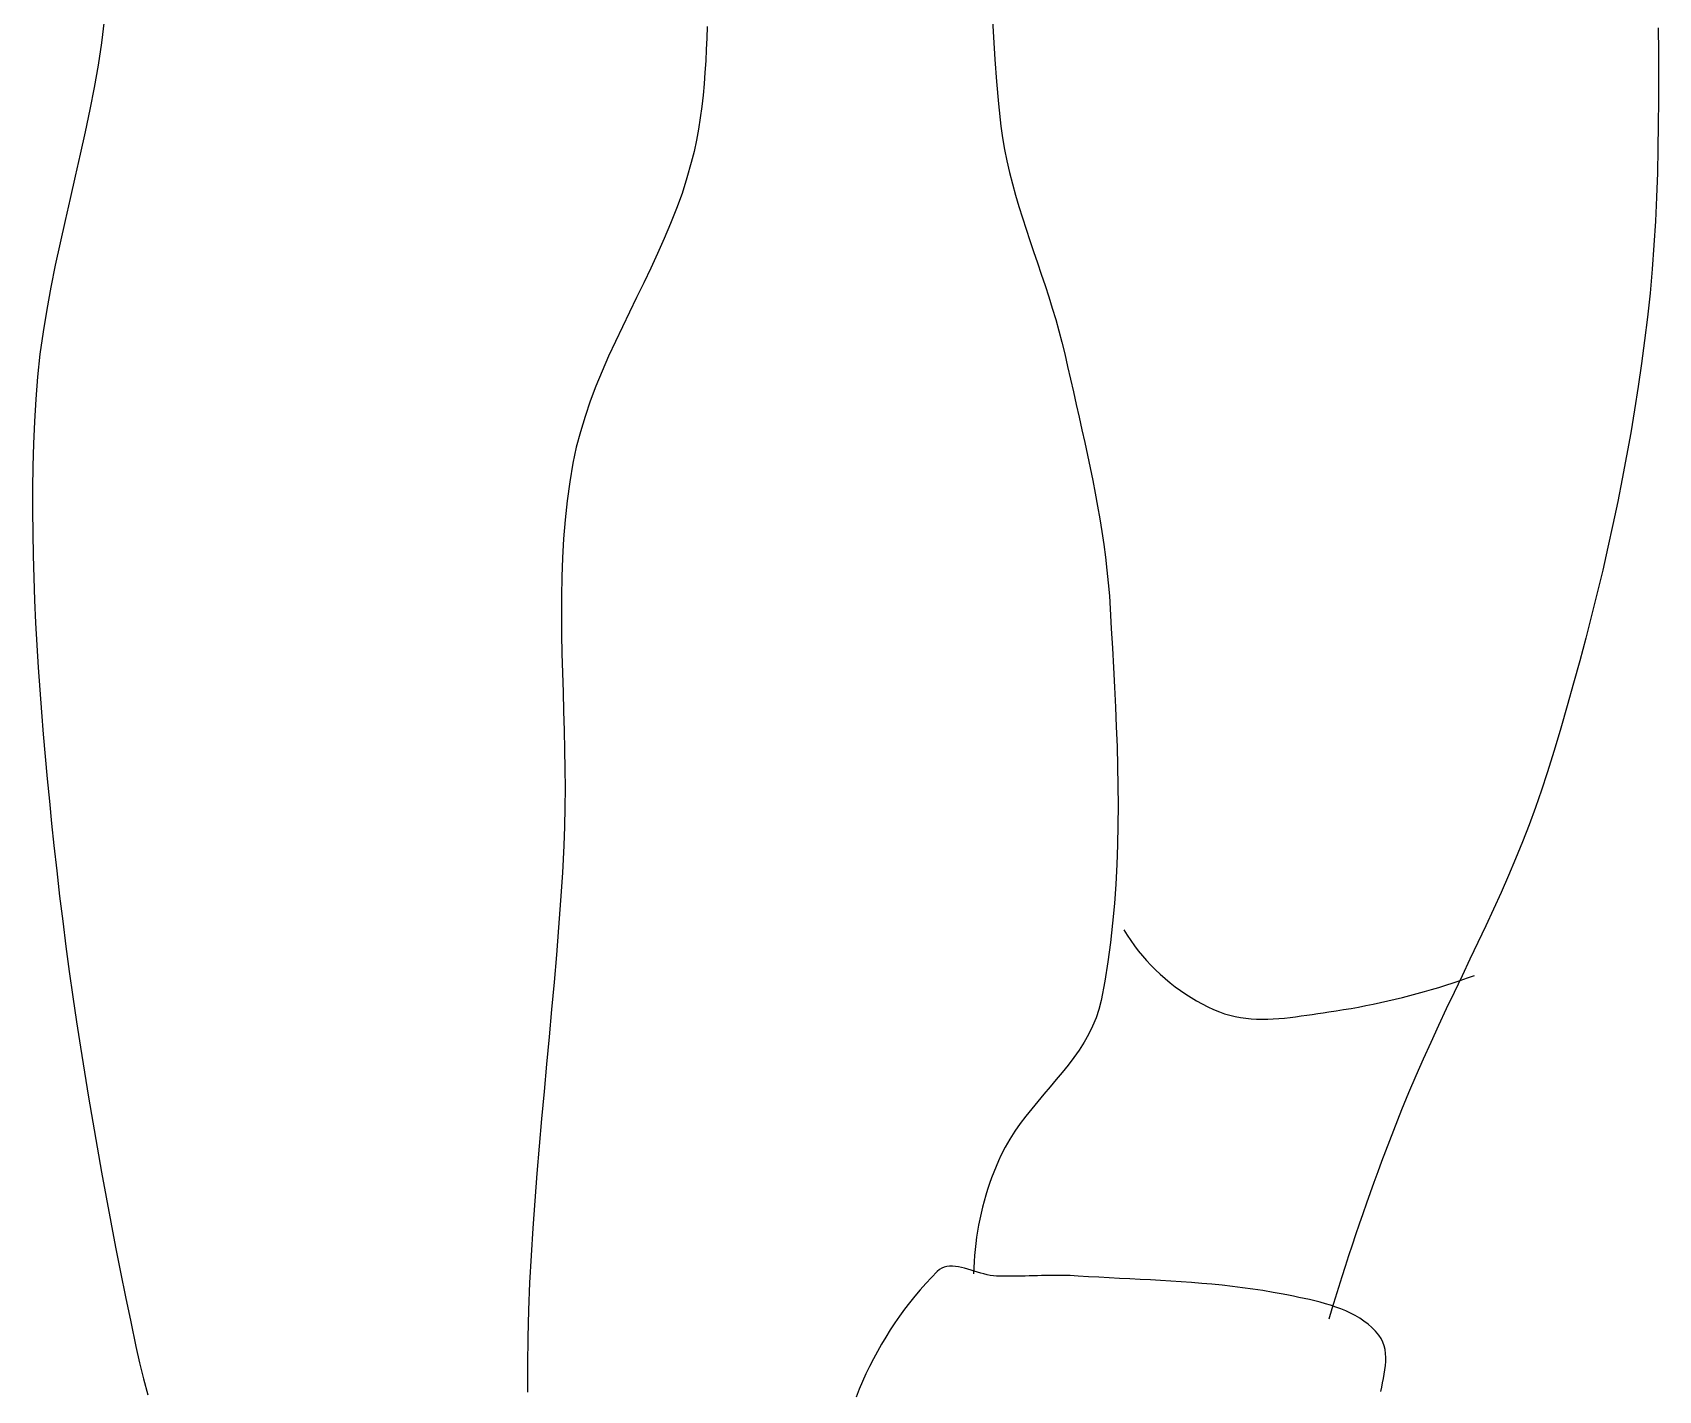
# Model space of a CAD drawing. Header units: inches. Extents: x 21 to 132, y 19 to 196.
# Drawn here: x 78.5909 to 78.8586, y 47.7829 to 48.0065 of the extents above; entities that cross this region are included whole.
import ezdxf

# ---------------------------------------------------------------- set-up
doc = ezdxf.new("R2010")
doc.units = ezdxf.units.IN
doc.header["$MEASUREMENT"] = 0
doc.layers.add('fur', color=253, linetype='Continuous')

# ---------------------------------------------------------------- blocks, each defined once
blk = doc.blocks.new('dp5')
at = {"layer": 'fur', "linetype": 'Continuous'}
for p, q in [((1326.3285, 743.04023), (1326.0049, 740.50529)), ((1426.9957, 743.68173), (1427.1159, 741.15451)), ((1394.6238, 741.04999), (1394.5709, 739.75016)), ((1394.6661, 742.35136), (1394.6238, 741.04999)), ((1427.1159, 741.15451), (1427.2689, 738.62994)), ((1502.4775, 742.18871), (1502.5026, 739.44769)), ((1326.0049, 740.50529), (1325.6156, 737.97631)), ((1394.5709, 739.75016), (1394.5046, 738.45229)), ((1502.5026, 739.44769), (1502.5167, 736.70737)), ((1325.6156, 737.97631), (1325.1705, 735.45209)), ((1394.5046, 738.45229), (1394.4227, 737.15695)), ((1427.2689, 738.62994), (1427.4599, 736.10831)), ((1394.3219, 735.86468), (1394.2002, 734.57578)), ((1394.4227, 737.15695), (1394.3219, 735.86468)), ((1427.4599, 736.10831), (1427.693, 733.59005)), ((1502.5167, 736.70737), (1502.5164, 733.96789)), ((1325.1705, 735.45209), (1324.6792, 732.93201)), ((1394.2002, 734.57578), (1394.0545, 733.29108)), ((1502.5164, 733.96789), (1502.4978, 731.22954)), ((1324.6792, 732.93201), (1324.1517, 730.41487)), ((1393.8822, 732.01086), (1393.6807, 730.73576)), ((1394.0545, 733.29108), (1393.8822, 732.01086)), ((1427.693, 733.59005), (1427.9735, 731.07543)), ((1324.1517, 730.41487), (1323.5976, 727.89983)), ((1393.6807, 730.73576), (1393.4476, 729.46633)), ((1427.9735, 731.07543), (1428.1577, 729.74989)), ((1502.4978, 731.22954), (1502.4575, 728.49265)), ((1393.18, 728.20286), (1392.8753, 726.94618)), ((1393.4476, 729.46633), (1393.18, 728.20286)), ((1428.1577, 729.74989), (1428.3847, 728.43311)), ((1428.3847, 728.43311), (1428.6499, 727.12424)), ((1502.4575, 728.49265), (1502.3915, 725.75759)), ((1323.5976, 727.89983), (1323.0269, 725.38591)), ((1392.8753, 726.94618), (1392.3803, 725.18515)), ((1428.6499, 727.12424), (1428.9497, 725.82245)), ((1323.0269, 725.38591), (1322.4492, 722.87227)), ((1392.3803, 725.18515), (1391.8175, 723.44499)), ((1428.9497, 725.82245), (1429.28, 724.52704)), ((1429.28, 724.52704), (1429.637, 723.23694)), ((1502.3915, 725.75759), (1502.2968, 723.02441)), ((1322.4492, 722.87227), (1321.8744, 720.35793)), ((1391.8175, 723.44499), (1391.1951, 721.72332)), ((1429.637, 723.23694), (1430.0165, 721.9514)), ((1502.2968, 723.02441), (1502.1698, 720.29334)), ((1391.1951, 721.72332), (1390.5212, 720.01777)), ((1430.0165, 721.9514), (1430.415, 720.66951)), ((1321.8744, 720.35793), (1321.3119, 717.84205)), ((1390.5212, 720.01777), (1389.8043, 718.32581)), ((1430.415, 720.66951), (1430.8277, 719.39048)), ((1430.8277, 719.39048), (1431.2511, 718.11349)), ((1502.1698, 720.29334), (1502.0068, 717.56493)), ((1321.3119, 717.84205), (1320.7721, 715.3235)), ((1389.8043, 718.32581), (1389.0523, 716.64477)), ((1431.2511, 718.11349), (1431.6815, 716.83761)), ((1502.0068, 717.56493), (1501.8043, 714.83932)), ((1320.7721, 715.3235), (1320.2644, 712.80146)), ((1389.0523, 716.64477), (1388.2737, 714.97214)), ((1431.6815, 716.83761), (1432.1144, 715.56209)), ((1432.1144, 715.56209), (1432.546, 714.28601)), ((1388.2737, 714.97214), (1387.4763, 713.30581)), ((1432.546, 714.28601), (1432.9725, 713.00866)), ((1501.8043, 714.83932), (1501.5587, 712.11652)), ((1320.2644, 712.80146), (1319.7984, 710.275)), ((1386.6688, 711.64299), (1385.8593, 709.98128)), ((1387.4763, 713.30581), (1386.6688, 711.64299)), ((1432.9725, 713.00866), (1433.3899, 711.72901)), ((1433.3899, 711.72901), (1433.7939, 710.44627)), ((1501.5587, 712.11652), (1501.2666, 709.39715)), ((1319.7984, 710.275), (1319.3843, 707.74322)), ((1385.8593, 709.98128), (1385.0558, 708.31832)), ((1433.7939, 710.44627), (1434.1811, 709.15968)), ((1385.0558, 708.31832), (1384.2665, 706.65143)), ((1434.1811, 709.15968), (1434.5467, 707.86826)), ((1434.5467, 707.86826), (1434.8877, 706.57137)), ((1501.2666, 709.39715), (1500.9455, 706.77395)), ((1319.3843, 707.74322), (1319.0315, 705.20513)), ((1384.2665, 706.65143), (1383.5, 704.97817)), ((1434.8877, 706.57137), (1435.1996, 705.26796)), ((1500.9455, 706.77395), (1500.5943, 704.15419)), ((1319.0315, 705.20513), (1318.7501, 702.6599)), ((1383.5, 704.97817), (1382.7641, 703.29622)), ((1435.1996, 705.26796), (1435.5256, 703.83574)), ((1500.5943, 704.15419), (1500.2136, 701.53778)), ((1318.7501, 702.6599), (1318.5497, 700.10647)), ((1382.7641, 703.29622), (1382.0675, 701.60293)), ((1435.5256, 703.83574), (1435.8544, 702.40289)), ((1435.8544, 702.40289), (1436.1842, 700.96913)), ((1382.0675, 701.60293), (1381.4176, 699.89583)), ((1436.1842, 700.96913), (1436.5134, 699.53438)), ((1500.2136, 701.53778), (1499.8041, 698.92509)), ((1318.5497, 700.10647), (1318.4124, 697.5791)), ((1381.4176, 699.89583), (1380.8236, 698.17256)), ((1436.5134, 699.53438), (1436.8406, 698.09873)), ((1499.8041, 698.92509), (1499.3668, 696.31626)), ((1318.4124, 697.5791), (1318.3091, 695.05026)), ((1380.8236, 698.17256), (1380.2929, 696.43051)), ((1436.8406, 698.09873), (1437.1636, 696.66181)), ((1318.3091, 695.05026), (1318.238, 692.52016)), ((1380.2929, 696.43051), (1379.8341, 694.66723)), ((1437.1636, 696.66181), (1437.4811, 695.2237)), ((1437.4811, 695.2237), (1437.7915, 693.78413)), ((1499.3668, 696.31626), (1498.9018, 693.71149)), ((1379.8341, 694.66723), (1379.4554, 692.88035)), ((1437.7915, 693.78413), (1438.0932, 692.34308)), ((1498.9018, 693.71149), (1498.4102, 691.11098)), ((1318.238, 692.52016), (1318.1981, 689.98894)), ((1379.4554, 692.88035), (1379.094, 690.74512)), ((1438.0932, 692.34308), (1438.3843, 690.90056)), ((1318.1981, 689.98894), (1318.1877, 687.45702)), ((1379.094, 690.74512), (1378.801, 688.60295)), ((1438.3843, 690.90056), (1438.6634, 689.45622)), ((1438.6634, 689.45622), (1438.9287, 688.01012)), ((1498.4102, 691.11098), (1497.8928, 688.51504)), ((1378.801, 688.60295), (1378.5708, 686.45455)), ((1438.9287, 688.01012), (1439.1789, 686.56221)), ((1497.8928, 688.51504), (1497.3499, 685.92364)), ((1318.1877, 687.45702), (1318.2057, 684.92432)), ((1378.5708, 686.45455), (1378.3973, 684.30047)), ((1439.1789, 686.56221), (1439.4118, 685.11206)), ((1497.3499, 685.92364), (1496.7826, 683.33715)), ((1318.2057, 684.92432), (1318.2501, 682.39128)), ((1378.3973, 684.30047), (1378.2745, 682.14114)), ((1439.4118, 685.11206), (1439.6264, 683.66001)), ((1318.2501, 682.39128), (1318.3197, 679.8581)), ((1378.2745, 682.14114), (1378.1964, 679.97739)), ((1439.6264, 683.66001), (1439.8203, 682.20551)), ((1439.8203, 682.20551), (1439.9923, 680.74884)), ((1496.7826, 683.33715), (1496.1916, 680.75571)), ((1439.9923, 680.74884), (1440.141, 679.28965)), ((1496.1916, 680.75571), (1495.577, 678.17951)), ((1318.3197, 679.8581), (1318.4136, 677.32477)), ((1378.1964, 679.97739), (1378.1568, 677.80944)), ((1440.141, 679.28965), (1440.2646, 677.82794)), ((1318.4136, 677.32477), (1318.5298, 674.79187)), ((1378.1568, 677.80944), (1378.15, 675.6382)), ((1440.2646, 677.82794), (1440.3611, 676.36363)), ((1495.577, 678.17951), (1494.9401, 675.60878)), ((1318.5298, 674.79187), (1318.6669, 672.25932)), ((1378.15, 675.6382), (1378.1696, 673.46402)), ((1440.3611, 676.36363), (1440.4869, 674.14476)), ((1494.9401, 675.60878), (1494.2813, 673.04359)), ((1378.1696, 673.46402), (1378.2099, 671.2876)), ((1440.4869, 674.14476), (1440.6127, 671.92175)), ((1494.2813, 673.04359), (1493.6019, 670.48435)), ((1318.6669, 672.25932), (1318.8238, 669.72747)), ((1378.2099, 671.2876), (1378.2647, 669.10949)), ((1440.6127, 671.92175), (1440.7354, 669.69524)), ((1318.8238, 669.72747), (1318.9989, 667.19659)), ((1440.7354, 669.69524), (1440.852, 667.466)), ((1493.6019, 670.48435), (1492.9015, 667.93113)), ((1378.2647, 669.10949), (1378.3282, 666.9302)), ((1440.852, 667.466), (1440.9592, 665.23466)), ((1492.9015, 667.93113), (1492.1818, 665.38401)), ((1318.9989, 667.19659), (1319.1907, 664.66684)), ((1378.3282, 666.9302), (1378.3943, 664.75041)), ((1319.1907, 664.66684), (1319.3979, 662.13835)), ((1378.3943, 664.75041), (1378.4571, 662.57056)), ((1440.9592, 665.23466), (1441.0539, 663.00192)), ((1492.1818, 665.38401), (1491.4431, 662.84333)), ((1319.3979, 662.13835), (1319.6191, 659.61141)), ((1378.4571, 662.57056), (1378.51, 660.39133)), ((1441.0539, 663.00192), (1441.1329, 660.76841)), ((1491.4431, 662.84333), (1490.6861, 660.30944)), ((1378.51, 660.39133), (1378.5477, 658.21323)), ((1441.1329, 660.76841), (1441.1934, 658.53475)), ((1490.6861, 660.30944), (1489.9114, 657.78221)), ((1319.6191, 659.61141), (1319.8528, 657.08628)), ((1378.5477, 658.21323), (1378.5637, 656.0368)), ((1441.1934, 658.53475), (1441.2319, 656.3018)), ((1319.8528, 657.08628), (1320.0975, 654.56325)), ((1441.2319, 656.3018), (1441.2454, 654.07018)), ((1489.9114, 657.78221), (1489.2717, 655.80361)), ((1320.0975, 654.56325), (1320.3518, 652.04233)), ((1378.5637, 656.0368), (1378.5525, 653.86276)), ((1489.2717, 655.80361), (1488.589, 653.84126)), ((1378.5525, 653.86276), (1378.5076, 651.69152)), ((1441.2454, 654.07018), (1441.2312, 651.84045)), ((1488.589, 653.84126), (1487.8668, 651.89354)), ((1320.3518, 652.04233), (1320.6144, 649.52378)), ((1378.5076, 651.69152), (1378.4232, 649.52378)), ((1441.2312, 651.84045), (1441.1857, 649.61345)), ((1487.8668, 651.89354), (1487.1096, 649.95914)), ((1320.6144, 649.52378), (1320.9266, 646.66417)), ((1378.4232, 649.52378), (1378.2545, 646.42439)), ((1441.1857, 649.61345), (1441.1061, 647.38974)), ((1487.1096, 649.95914), (1486.3205, 648.03636)), ((1441.1061, 647.38974), (1440.989, 645.1701)), ((1486.3205, 648.03636), (1485.5043, 646.12388)), ((1320.9266, 646.66417), (1321.2577, 643.80652)), ((1378.2545, 646.42439), (1378.0553, 643.32606)), ((1440.989, 645.1701), (1440.8317, 642.95501)), ((1485.5043, 646.12388), (1484.6644, 644.22009)), ((1321.2577, 643.80652), (1321.6074, 640.95076)), ((1378.0553, 643.32606), (1377.8301, 640.22877)), ((1484.6644, 644.22009), (1483.8049, 642.32358)), ((1440.8317, 642.95501), (1440.6306, 640.74545)), ((1483.8049, 642.32358), (1482.9299, 640.43282)), ((1321.6074, 640.95076), (1321.9749, 638.09718)), ((1377.8301, 640.22877), (1377.5831, 637.13239)), ((1440.6306, 640.74545), (1440.3829, 638.54199)), ((1441.9095, 639.97505), (1442.2845, 639.36569)), ((1482.9299, 640.43282), (1482.0431, 638.5464)), ((1321.9749, 638.09718), (1322.3598, 635.24555)), ((1440.3829, 638.54199), (1440.0854, 636.34525)), ((1442.2845, 639.36569), (1442.6825, 638.76733)), ((1442.6825, 638.76733), (1443.1021, 638.18032)), ((1443.1021, 638.18032), (1443.5429, 637.60557)), ((1482.0431, 638.5464), (1481.1485, 636.66264)), ((1377.5831, 637.13239), (1377.3189, 634.03671)), ((1440.0854, 636.34525), (1439.7351, 634.15594)), ((1443.5429, 637.60557), (1444.0036, 637.04392)), ((1444.0036, 637.04392), (1444.4839, 636.49592)), ((1444.4839, 636.49592), (1444.9825, 635.96243)), ((1444.9825, 635.96243), (1445.4989, 635.44421)), ((1481.1485, 636.66264), (1480.2498, 634.78014)), ((1322.3598, 635.24555), (1322.7621, 632.39623)), ((1439.7351, 634.15594), (1439.3287, 631.97475)), ((1445.4989, 635.44421), (1446.0317, 634.94196)), ((1446.0317, 634.94196), (1446.5806, 634.45645)), ((1446.5806, 634.45645), (1447.1442, 633.98838)), ((1479.2375, 633.97941), (1480.0458, 634.24917)), ((1480.2498, 634.78014), (1479.3515, 632.89744)), ((1480.0458, 634.24917), (1480.8511, 634.52727)), ((1480.8511, 634.52727), (1481.653, 634.81356)), ((1322.7621, 632.39623), (1323.1805, 629.54888)), ((1377.3189, 634.03671), (1377.0418, 630.94153)), ((1447.1442, 633.98838), (1447.7221, 633.53852)), ((1447.7221, 633.53852), (1448.3133, 633.10758)), ((1448.3133, 633.10758), (1448.9166, 632.69632)), ((1448.9166, 632.69632), (1449.5316, 632.30559)), ((1449.5316, 632.30559), (1450.1573, 631.93594)), ((1472.6718, 632.12129), (1473.501, 632.32408)), ((1473.501, 632.32408), (1474.3279, 632.53535)), ((1474.3279, 632.53535), (1475.1525, 632.75503)), ((1475.1525, 632.75503), (1475.9746, 632.98318)), ((1475.9746, 632.98318), (1476.7946, 633.21973)), ((1476.7946, 633.21973), (1477.6116, 633.46455)), ((1477.6116, 633.46455), (1478.426, 633.71792)), ((1478.426, 633.71792), (1479.2375, 633.97941)), ((1479.3515, 632.89744), (1478.457, 631.01305)), ((1377.0418, 630.94153), (1376.7566, 627.84683)), ((1439.0826, 630.96751), (1438.7584, 629.99355)), ((1439.3287, 631.97475), (1439.0826, 630.96751)), ((1450.1573, 631.93594), (1450.7925, 631.58836)), ((1450.7925, 631.58836), (1451.437, 631.2634)), ((1451.437, 631.2634), (1452.0891, 630.96177)), ((1452.0891, 630.96177), (1452.7486, 630.68438)), ((1452.7486, 630.68438), (1453.3283, 630.47255)), ((1453.3283, 630.47255), (1453.9168, 630.29595)), ((1462.6462, 630.31291), (1463.2745, 630.40649)), ((1463.2745, 630.40649), (1463.8995, 630.50099)), ((1463.8995, 630.50099), (1464.5203, 630.59436)), ((1464.5203, 630.59436), (1465.1362, 630.68438)), ((1465.1362, 630.68438), (1465.9783, 630.80913)), ((1465.9783, 630.80913), (1466.8197, 630.94272)), ((1466.8197, 630.94272), (1467.6602, 631.08506)), ((1467.6602, 631.08506), (1468.4989, 631.23615)), ((1468.4989, 631.23615), (1469.3367, 631.39593)), ((1469.3367, 631.39593), (1470.1731, 631.56433)), ((1470.1731, 631.56433), (1471.0078, 631.74142)), ((1471.0078, 631.74142), (1471.8407, 631.92705)), ((1471.8407, 631.92705), (1472.6718, 632.12129)), ((1478.457, 631.01305), (1477.5704, 629.1255)), ((1323.1805, 629.54888), (1323.6154, 626.70384)), ((1438.3636, 629.04957), (1437.906, 628.13221)), ((1438.7584, 629.99355), (1438.3636, 629.04957)), ((1453.9168, 630.29595), (1454.5131, 630.15228)), ((1454.5131, 630.15228), (1455.1166, 630.03943)), ((1455.1166, 630.03943), (1455.7268, 629.95524)), ((1455.7268, 629.95524), (1456.3424, 629.89766)), ((1456.3424, 629.89766), (1456.9633, 629.86452)), ((1456.9633, 629.86452), (1457.5881, 629.85366)), ((1457.5881, 629.85366), (1458.2163, 629.86298)), ((1458.2163, 629.86298), (1458.8472, 629.8903)), ((1458.8472, 629.8903), (1459.48, 629.93345)), ((1459.48, 629.93345), (1460.1141, 629.9904)), ((1460.1141, 629.9904), (1460.7484, 630.05898)), ((1460.7484, 630.05898), (1461.3825, 630.13694)), ((1461.3825, 630.13694), (1462.0152, 630.22233)), ((1462.0152, 630.22233), (1462.6462, 630.31291)), ((1477.5704, 629.1255), (1476.6958, 627.2332)), ((1376.7566, 627.84683), (1376.4673, 624.75241)), ((1437.3924, 627.23824), (1436.8303, 626.36445)), ((1437.906, 628.13221), (1437.3924, 627.23824)), ((1476.6958, 627.2332), (1475.837, 625.33466)), ((1323.6154, 626.70384), (1324.0654, 623.8609)), ((1436.2271, 625.50754), (1435.59, 624.66436)), ((1436.8303, 626.36445), (1436.2271, 625.50754)), ((1475.837, 625.33466), (1474.9981, 623.42849)), ((1324.0654, 623.8609), (1324.5307, 621.02041)), ((1376.4673, 624.75241), (1376.1782, 621.65807)), ((1434.9264, 623.83148), (1434.2436, 623.00581)), ((1435.59, 624.66436), (1434.9264, 623.83148)), ((1474.9981, 623.42849), (1474.1824, 621.51314)), ((1376.1782, 621.65807), (1375.8943, 618.56365)), ((1432.8499, 621.36281), (1432.1536, 620.53903)), ((1433.5491, 622.184), (1432.8499, 621.36281)), ((1434.2436, 623.00581), (1433.5491, 622.184)), ((1474.1824, 621.51314), (1473.3945, 619.58714)), ((1324.5307, 621.02041), (1325.0106, 618.18209)), ((1431.4674, 619.70937), (1430.7986, 618.87054)), ((1432.1536, 620.53903), (1431.4674, 619.70937)), ((1473.3945, 619.58714), (1472.9305, 618.419)), ((1325.0106, 618.18209), (1325.5045, 615.34616)), ((1375.8943, 618.56365), (1375.6195, 615.46917)), ((1430.1547, 618.01937), (1429.5429, 617.15251)), ((1430.7986, 618.87054), (1430.1547, 618.01937)), ((1472.9305, 618.419), (1472.4716, 617.24869)), ((1428.9704, 616.26681), (1428.4448, 615.35891)), ((1429.5429, 617.15251), (1428.9704, 616.26681)), ((1472.0181, 616.07614), (1471.57, 614.90142)), ((1472.4716, 617.24869), (1472.0181, 616.07614)), ((1325.5045, 615.34616), (1326.0119, 612.51254)), ((1375.6195, 615.46917), (1375.3584, 612.37426)), ((1427.9735, 614.42564), (1427.6888, 613.79787)), ((1428.4448, 615.35891), (1427.9735, 614.42564)), ((1471.57, 614.90142), (1471.1272, 613.72459)), ((1326.0119, 612.51254), (1326.5327, 609.68143)), ((1375.3584, 612.37426), (1375.1157, 609.27893)), ((1427.1587, 612.52115), (1426.9134, 611.87313)), ((1427.4171, 613.16287), (1427.1587, 612.52115)), ((1427.6888, 613.79787), (1427.4171, 613.16287)), ((1470.6897, 612.54574), (1470.2576, 611.36478)), ((1471.1272, 613.72459), (1470.6897, 612.54574)), ((1426.4631, 610.55985), (1426.2583, 609.8955)), ((1426.6815, 611.21915), (1426.4631, 610.55985)), ((1426.9134, 611.87313), (1426.6815, 611.21915)), ((1469.831, 610.18186), (1469.4096, 608.99698)), ((1470.2576, 611.36478), (1469.831, 610.18186)), ((1326.5327, 609.68143), (1327.066, 606.85271)), ((1375.1157, 609.27893), (1374.8952, 606.1829)), ((1425.8895, 608.55364), (1425.7262, 607.87697)), ((1426.0672, 609.22661), (1425.8895, 608.55364)), ((1426.2583, 609.8955), (1426.0672, 609.22661)), ((1469.4096, 608.99698), (1468.9938, 607.81014)), ((1327.066, 606.85271), (1327.6114, 604.02659)), ((1425.4412, 606.51438), (1425.3199, 605.82937)), ((1425.5767, 607.19707), (1425.4412, 606.51438)), ((1425.7262, 607.87697), (1425.5767, 607.19707)), ((1468.5833, 606.62141), (1468.1784, 605.43093)), ((1468.9938, 607.81014), (1468.5833, 606.62141)), ((1374.8952, 606.1829), (1374.7019, 603.08625)), ((1425.213, 605.14247), (1425.1202, 604.45409)), ((1425.3199, 605.82937), (1425.213, 605.14247)), ((1468.1784, 605.43093), (1467.7788, 604.23848)), ((1327.6114, 604.02659), (1328.1686, 601.20284)), ((1374.7019, 603.08625), (1374.5398, 599.98861)), ((1424.9786, 603.07469), (1424.9297, 602.38457)), ((1425.0423, 603.76467), (1424.9786, 603.07469)), ((1425.1202, 604.45409), (1425.0423, 603.76467)), ((1467.3847, 603.04436), (1466.9963, 601.84848)), ((1467.7788, 604.23848), (1467.3847, 603.04436)), ((1328.1686, 601.20284), (1328.737, 598.38175)), ((1420.7474, 601.26385), (1420.0924, 600.59019)), ((1420.9944, 601.47575), (1420.7474, 601.26385)), ((1421.2596, 601.63756), (1420.9944, 601.47575)), ((1421.5412, 601.75335), (1421.2596, 601.63756)), ((1421.8377, 601.8274), (1421.5412, 601.75335)), ((1422.1483, 601.86382), (1421.8377, 601.8274)), ((1422.471, 601.8669), (1422.1483, 601.86382)), ((1422.8047, 601.84071), (1422.471, 601.8669)), ((1423.1475, 601.78957), (1422.8047, 601.84071)), ((1423.4982, 601.71756), (1423.1475, 601.78957)), ((1423.8552, 601.62888), (1423.4982, 601.71756)), ((1424.2173, 601.5278), (1423.8552, 601.62888)), ((1424.5828, 601.41831), (1424.2173, 601.5278)), ((1424.9503, 601.30483), (1424.5828, 601.41831)), ((1424.8957, 601.69486), (1424.8766, 601.00572)), ((1424.9297, 602.38457), (1424.8957, 601.69486)), ((1425.3185, 601.19142), (1424.9503, 601.30483)), ((1425.6855, 601.08235), (1425.3185, 601.19142)), ((1426.0506, 600.98169), (1425.6855, 601.08235)), ((1426.4115, 600.89378), (1426.0506, 600.98169)), ((1466.9963, 601.84848), (1466.6132, 600.65092)), ((1374.5398, 599.98861), (1374.4134, 596.88985)), ((1418.828, 599.19187), (1418.2191, 598.46854)), ((1419.4524, 599.8993), (1418.828, 599.19187)), ((1420.0924, 600.59019), (1419.4524, 599.8993)), ((1426.7674, 600.82261), (1426.4115, 600.89378)), ((1427.1164, 600.77253), (1426.7674, 600.82261)), ((1427.4574, 600.74766), (1427.1164, 600.77253)), ((1427.9218, 600.73554), (1427.4574, 600.74766)), ((1428.3862, 600.72868), (1427.9218, 600.73554)), ((1428.8506, 600.72644), (1428.3862, 600.72868)), ((1429.3153, 600.72819), (1428.8506, 600.72644)), ((1429.7802, 600.73316), (1429.3153, 600.72819)), ((1430.2449, 600.74073), (1429.7802, 600.73316)), ((1430.7097, 600.75025), (1430.2449, 600.74073)), ((1431.1746, 600.76104), (1430.7097, 600.75025)), ((1431.6394, 600.77246), (1431.1746, 600.76104)), ((1432.1045, 600.78381), (1431.6394, 600.77246)), ((1432.5693, 600.79445), (1432.1045, 600.78381)), ((1433.0341, 600.8037), (1432.5693, 600.79445)), ((1433.4985, 600.81084), (1433.0341, 600.8037)), ((1433.9632, 600.81533), (1433.4985, 600.81084)), ((1434.4277, 600.81645), (1433.9632, 600.81533)), ((1434.8921, 600.81344), (1434.4277, 600.81645)), ((1435.3564, 600.80573), (1434.8921, 600.81344)), ((1435.8202, 600.79263), (1435.3564, 600.80573)), ((1436.2842, 600.77358), (1435.8202, 600.79263)), ((1436.748, 600.74766), (1436.2842, 600.77358)), ((1437.9122, 600.67677), (1436.748, 600.74766)), ((1439.0774, 600.61071), (1437.9122, 600.67677)), ((1440.2434, 600.5483), (1439.0774, 600.61071)), ((1441.4101, 600.48799), (1440.2434, 600.5483)), ((1442.5772, 600.42852), (1441.4101, 600.48799)), ((1443.7446, 600.36841), (1442.5772, 600.42852)), ((1444.9118, 600.30628), (1443.7446, 600.36841)), ((1446.0785, 600.24079), (1444.9118, 600.30628)), ((1447.2447, 600.17046), (1446.0785, 600.24079)), ((1448.4103, 600.09396), (1447.2447, 600.17046)), ((1449.5749, 600.0099), (1448.4103, 600.09396)), ((1450.7384, 599.91688), (1449.5749, 600.0099)), ((1451.9003, 599.81349), (1450.7384, 599.91688)), ((1453.0608, 599.69833), (1451.9003, 599.81349)), ((1454.2192, 599.57007), (1453.0608, 599.69833)), ((1455.3753, 599.42731), (1454.2192, 599.57007)), ((1456.5292, 599.26864), (1455.3753, 599.42731)), ((1457.6806, 599.09261), (1456.5292, 599.26864)), ((1458.8291, 598.89788), (1457.6806, 599.09261)), ((1466.2358, 599.45161), (1465.8637, 598.25076)), ((1466.6132, 600.65092), (1466.2358, 599.45161)), ((1328.737, 598.38175), (1329.3157, 595.56326)), ((1417.6263, 597.73002), (1417.0499, 596.97678)), ((1418.2191, 598.46854), (1417.6263, 597.73002)), ((1459.9747, 598.68304), (1458.8291, 598.89788)), ((1460.5582, 598.56864), (1459.9747, 598.68304)), ((1461.1502, 598.45215), (1460.5582, 598.56864)), ((1461.7486, 598.33188), (1461.1502, 598.45215)), ((1462.3513, 598.20607), (1461.7486, 598.33188)), ((1462.9561, 598.07305), (1462.3513, 598.20607)), ((1463.5606, 597.93106), (1462.9561, 598.07305)), ((1464.1632, 597.77842), (1463.5606, 597.93106)), ((1464.761, 597.61339), (1464.1632, 597.77842)), ((1465.3528, 597.43413), (1464.761, 597.61339)), ((1465.9356, 597.23904), (1465.3528, 597.43413)), ((1465.8637, 598.25076), (1465.4972, 597.0483)), ((1466.5076, 597.02652), (1465.9356, 597.23904)), ((1329.3157, 595.56326), (1329.9051, 592.74736)), ((1374.4134, 596.88985), (1374.3274, 593.7899)), ((1415.9487, 595.42912), (1415.4243, 594.63609)), ((1416.4906, 596.2096), (1415.9487, 595.42912)), ((1417.0499, 596.97678), (1416.4906, 596.2096)), ((1465.4972, 597.0483), (1465.1362, 595.84423)), ((1467.0667, 596.79451), (1466.5076, 597.02652)), ((1467.6106, 596.54157), (1467.0667, 596.79451)), ((1468.1374, 596.26592), (1467.6106, 596.54157)), ((1468.6444, 595.96576), (1468.1374, 596.26592)), ((1469.1301, 595.6394), (1468.6444, 595.96576)), ((1469.5921, 595.28517), (1469.1301, 595.6394)), ((1374.3274, 593.7899), (1374.2864, 590.68862)), ((1414.9182, 593.83095), (1414.4305, 593.01453)), ((1415.4243, 594.63609), (1414.9182, 593.83095)), ((1470.0281, 594.9013), (1469.5921, 595.28517)), ((1470.4361, 594.48605), (1470.0281, 594.9013)), ((1470.8139, 594.03773), (1470.4361, 594.48605)), ((1471.0692, 593.66143), (1470.8139, 594.03773)), ((1471.2684, 593.26684), (1471.0692, 593.66143)), ((1329.9051, 592.74736), (1330.3183, 590.91488)), ((1413.9617, 592.18732), (1413.5121, 591.35016)), ((1414.4305, 593.01453), (1413.9617, 592.18732)), ((1471.4163, 592.85552), (1471.2684, 593.26684)), ((1471.5176, 592.42892), (1471.4163, 592.85552)), ((1471.5773, 591.98852), (1471.5176, 592.42892)), ((1471.6004, 591.53593), (1471.5773, 591.98852)), ((1330.3183, 590.91488), (1330.7782, 589.0929)), ((1374.2864, 590.68862), (1374.2939, 587.58587)), ((1413.0823, 590.50355), (1412.6729, 589.64818)), ((1413.5121, 591.35016), (1413.0823, 590.50355)), ((1471.4239, 589.63242), (1471.4987, 590.11926)), ((1471.4987, 590.11926), (1471.5562, 590.5998)), ((1471.5562, 590.5998), (1471.5919, 591.07249)), ((1471.5919, 591.07249), (1471.6004, 591.53593)), ((1330.7782, 589.0929), (1331.2783, 587.28024)), ((1412.2839, 588.78476), (1411.9156, 587.91391)), ((1412.6729, 589.64818), (1412.2839, 588.78476)), ((1471.0522, 587.65213), (1471.1464, 588.1492)), ((1471.1464, 588.1492), (1471.2429, 588.64592)), ((1471.2429, 588.64592), (1471.3373, 589.14089)), ((1471.3373, 589.14089), (1471.4239, 589.63242)), ((1411.9156, 587.91391), (1411.5687, 587.03626))]:
    blk.add_line(p, q, dxfattribs=at)

msp = doc.modelspace()

# ---------------------------------------------------------------- block references
at = {"layer": 'fur', "xscale": 0.001452497584512251, "yscale": 0.001452497584512251, "zscale": 0.001452497584512251}
msp.add_blockref('dp5', (76.67624, 46.92919), dxfattribs=at)

doc.saveas('drawing.dxf')
